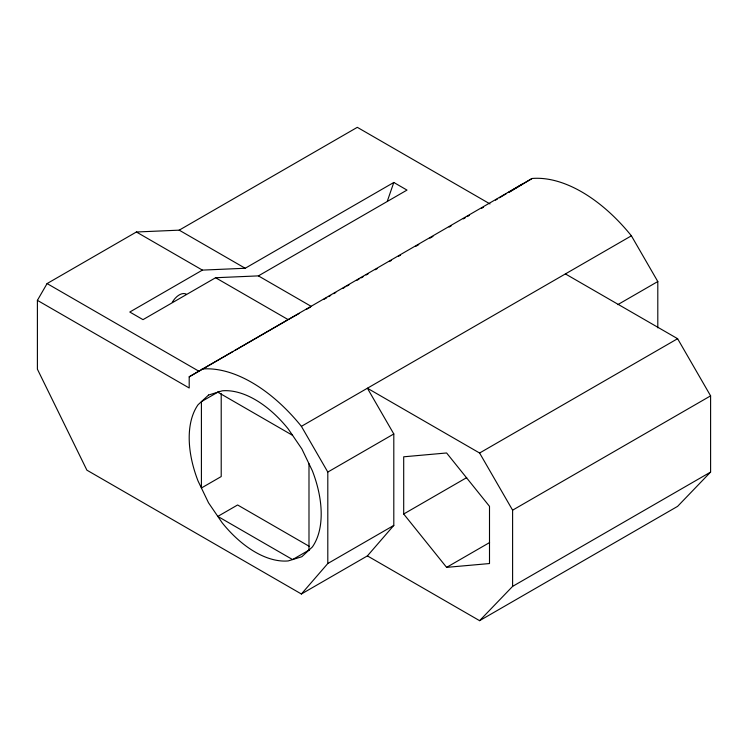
<?xml version="1.0" encoding="UTF-8"?>
<svg xmlns="http://www.w3.org/2000/svg" width="748" height="748" viewBox="0 0 748 748"><rect width="100%" height="100%" fill="white"/><g stroke="black" fill="none" stroke-linecap="round" stroke-linejoin="round"><path stroke-width="1.12" d="M387.352 201.081L393.803 182.465L406.996 190.086L258.397 275.881L215.602 277.732L142.999 319.648L129.797 312.028L202.399 270.112L245.194 268.261L393.803 182.465M367.399 555.895L479.599 620.672L512.604 586.385L512.604 510.173L479.599 453.017L367.399 388.231L393.803 433.962L393.803 525.414L367.399 555.895L301.397 594.005L86.899 470.165L37.4 369.185L37.4 300.35L47.087 283.567L136.398 232.002L179.202 230.16L357.31 127.328L489.987 203.924M301.397 594.005L327.802 563.515L393.803 525.414M565.404 273.918L677.604 338.694L710.6 395.86L710.6 472.063L677.604 506.359L479.599 620.672M37.4 300.35L189.197 387.988L189.197 376.805L532.099 178.482A141.381 81.626 60 0 1 631.396 235.816L657.801 281.538L657.801 327.848M495.503 200.165L497.457 198.987M499.421 197.809L506.284 193.685M508.247 192.498L521.982 184.242M509.547 192.049L532.099 178.482M189.197 376.805L233.002 351.513M235.012 350.354L287.195 320.228M323.641 299.527L326.68 297.779M328.699 296.61L330.728 295.441M333.767 293.684L335.787 292.524M342.874 288.429L344.893 287.26M346.922 286.091L348.942 284.923M357.039 280.248L359.068 279.079M361.088 277.91L363.117 276.741M366.146 274.993L368.175 273.824M375.253 269.729L377.282 268.56M389.428 261.548L391.447 260.388M398.534 256.293L400.554 255.124M415.738 246.363L418.777 244.605M429.904 238.182L432.942 236.424M449.137 227.083L451.156 225.915M463.302 218.902L465.331 217.733M467.35 216.565L469.379 215.396M481.516 208.383L483.545 207.215M219.229 391.363L201.408 401.648L201.408 487.995L221.212 476.56L221.212 393.719M202.1 369.007A141.381 81.626 60 0 1 301.397 426.341L631.396 235.816M327.802 563.515L327.802 472.063L393.803 433.962M617.801 304.632L657.801 281.538M309.42 549.855L292.59 559.579L217.808 516.4L237.612 504.975L309.354 546.395M479.599 453.017L677.604 338.694M403.696 514.007L403.696 456.804L446.603 452.97L489.501 506.34L489.501 563.543L446.603 567.367L403.696 514.007L466.696 477.626M512.604 510.173L710.6 395.86M446.603 567.367L489.603 542.543M512.604 586.385L710.6 472.063M299.34 313.375L288.204 319.648L215.602 277.732M306.437 309.392L310.485 307.11M179.202 230.16L245.194 268.261M258.397 275.881L311.495 306.54M136.398 232.002L202.399 270.112M47.087 283.567L198.884 371.214M217.808 392.176L292.59 435.355M301.397 426.341L327.802 472.063M308.989 463.76L308.989 550.107M172.302 302.267A13.997 8.088 -60 0 1 186.299 294.188M208.533 395.047L198.042 404.771A93.341 53.893 60 0 0 198.042 480.983L208.533 502.824L222.203 522.824A93.341 53.893 60 0 0 288.204 560.925L301.865 556.708L312.355 546.984A93.341 53.893 60 0 0 312.355 470.773L301.865 448.931L288.204 428.931A93.341 53.893 60 0 0 222.203 390.821L208.533 395.047"/></g></svg>
